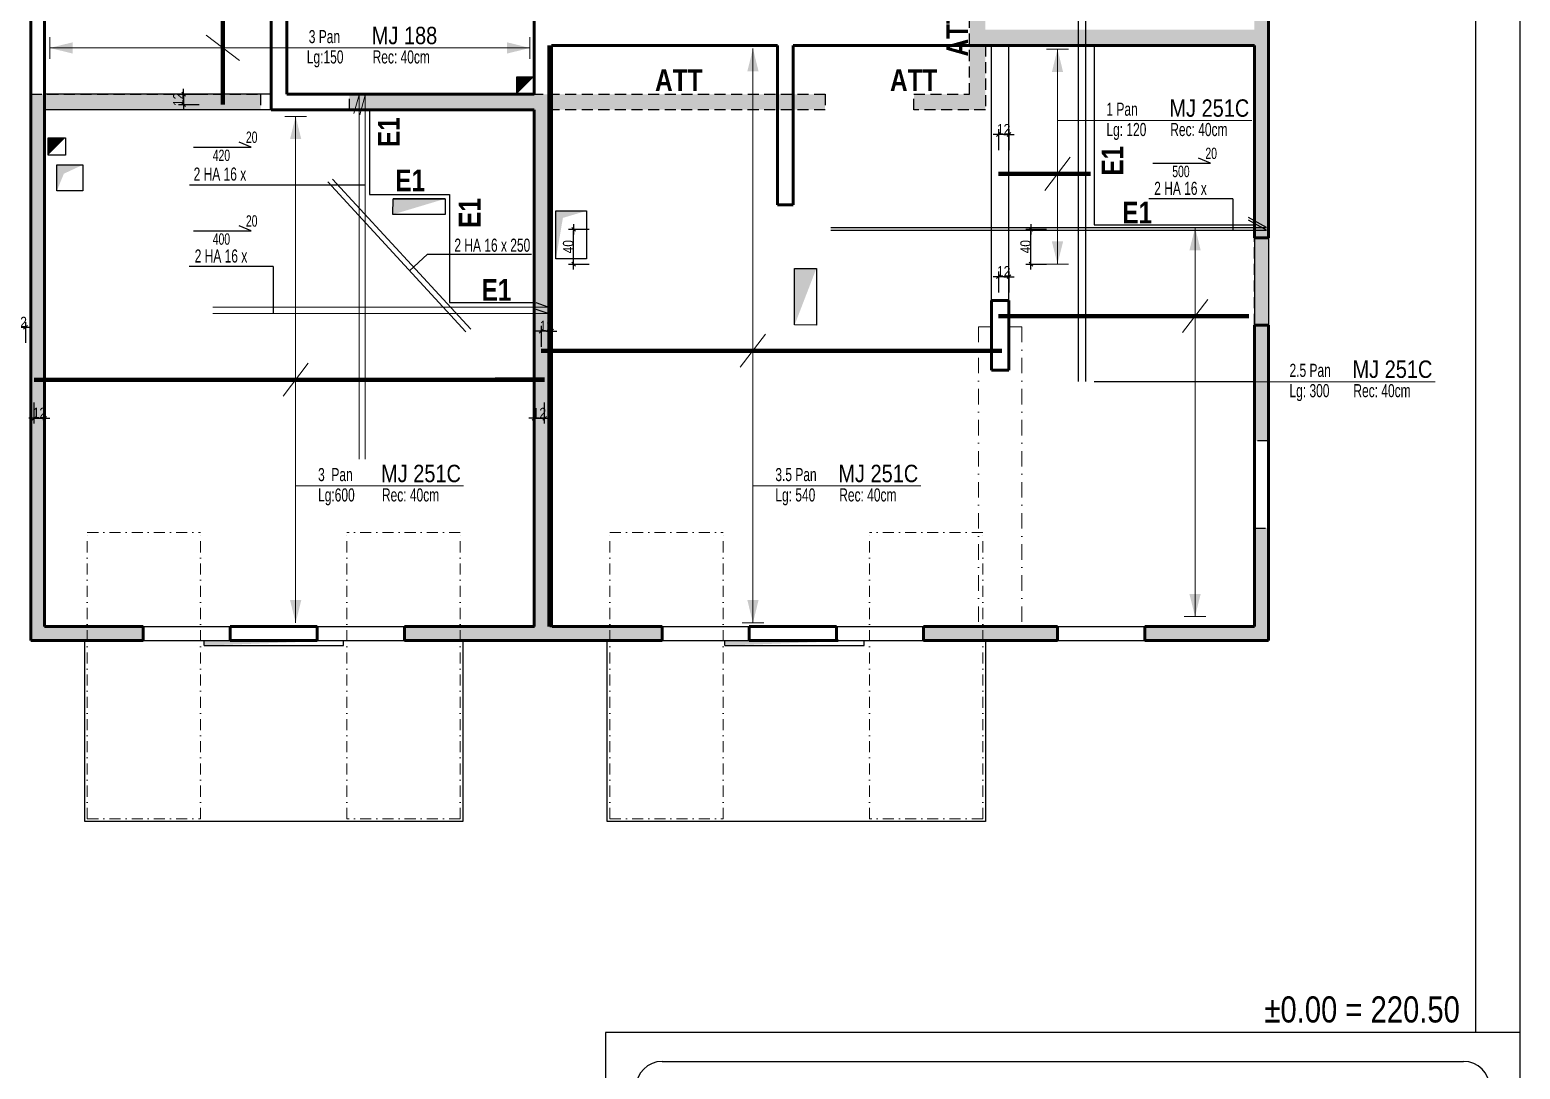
# Model space of a CAD drawing. Header units: millimetres. Extents: x 2049 to 26244, y -43633 to -34245.
# Drawn here: x 24533 to 26244, y -42190 to -40997 of the extents above; entities that cross this region are included whole.
import ezdxf
from ezdxf.enums import TextEntityAlignment as Align

# ---------------------------------------------------------------- set-up
doc = ezdxf.new("R2010")
doc.units = ezdxf.units.MM
doc.linetypes.add('CACHEX2', pattern=[19.05, 12.7, -6.35])
doc.linetypes.add('TIRETPTX2', pattern=[50.8, 25.4, -12.7, 0, -12.7])
for name, color, linetype in [('01-Cad  2', 1, 'Continuous'), ('01-cartouche', 7, 'Continuous'), ('01-cartouche-cage A', 7, 'Continuous'), ('01_ARMA_INF', 50, 'Continuous'), ('01_linteaux', 2, 'Continuous'), ('01_murs_sup', 2, 'CACHEX2'), ('01_resv', 32, 'Continuous'), ('01_texte', 230, 'Continuous'), ('AA_COTES', 2, 'Continuous')]:
    doc.layers.add(name, color=color, linetype=linetype)
doc.layers.add('01_murs_coup', color=5, linetype='Continuous', lineweight=60)
doc.layers.add('01_tram_axes', color=2, linetype='TIRETPTX2', lineweight=9)
doc.styles.add('MATTE_TXT', font='arial.ttf')
doc.styles.add('PATIO', font='ARIALN.TTF')
doc.styles.add('STYLE2', font='ARIALN.TTF')
doc.styles.add('stylemattecart', font='ARIALN.TTF')
doc.styles.add('Titre', font='ariblk.ttf')
doc.dimstyles.new('JB50res', dxfattribs={"dimscale": 0.1, "dimtxt": 120, "dimasz": 12, "dimexe": 0.1, "dimexo": 0.1, "dimgap": 0.09, "dimtad": 1, "dimdec": 1, "dimdsep": 46, "dimtxsty": 'STYLE2', "dimblk1": 'BOND_G', "dimblk2": 'BOND_D', "dimsah": 1, "dimcen": 1.5, "dimdle": 0.01, "dimse1": 1, "dimse2": 1, "dimclrd": 4, "dimclre": 2, "dimclrt": 6, "dimazin": 2, "dimtfac": 2.333333, "dimtdec": 1, "dimtix": 1, "dimtmove": 2, "dimatfit": 3, "dimldrblk": 'BOND_G', "dimfxl": 1, "dimtolj": 1, "dimtzin": 0, "dimarcsym": 0})

# ---------------------------------------------------------------- blocks, each defined once
blk = doc.blocks.new('cartstruc')
at = {"layer": '01-cartouche-cage A', "linetype": 'Continuous'}
for p, q in [((0, 1485), (-1050, 1485)), ((-1050, 1485), (-1050, 0)), ((0, 0), (0, 1485))]:
    blk.add_line(p, q, dxfattribs=at)
at = {"layer": '01-cartouche-cage A', "color": 7, "linetype": 'Continuous'}
blk.add_line((-985, 1452), (-65, 1452), dxfattribs=at)
for centre, start, end in [((-985, 1422), 90, 180), ((-65, 1422), 0, 90)]:
    blk.add_arc(centre, 30, start, end, dxfattribs=at)
at = {"layer": '01-cartouche-cage A', "color": 7, "style": 'stylemattecart'}
for tag, height, p in [('NOMCLIENT', 30, (-525, 1399.6)), ('ADRESSE1CLIENT', 25, (-525, 1326.7)), ('ADRESSE2CLIENT', 25, (-525, 1283.9)), ('NOMAFFAIRE1', 45, (-525.1, 1189.8)), ('NOMAFFAIRE2', 45, (-525.1, 1110.4)), ('NOMAFFAIRE3', 45, (-525.1, 1031.7)), ('ADRESSE1AFFAIRE', 20, (-525.1, 943.3)), ('ADRESSE2AFFAIRE', 20, (-525.1, 909.2)), ('INDICE-A', 15, (-959.1, 428.4)), ('DATE-A', 15, (-861.9, 428.4)), ('INDICE-B', 15, (-959.1, 400.5)), ('DATE-B', 15, (-861.9, 400.5)), ('INDICE-C', 15, (-959.1, 369.4)), ('DATE-C', 15, (-861.9, 369.4)), ('INDICE-D', 15, (-959.1, 338.3)), ('DATE-D', 15, (-861.9, 338.3)), ('INDICE-E', 15, (-959.1, 307.2)), ('DATE-E', 15, (-861.9, 307.2)), ('INDICE-F', 15, (-959.1, 276.1)), ('DATE-F', 15, (-861.9, 276.1))]:
    blk.add_attdef(tag, text='', height=height, dxfattribs=at).set_placement(p, align=Align.MIDDLE_CENTER)
for tag, height, p in [('NOMARCHI', 15, (-831.1, 803.3)), ('MODEL', 15, (-408.9, 803.3)), ('BETSTRUCTURE', 15, (-831.1, 776.5)), ('MOE', 15, (-408.9, 776.5)), ('BETFLUIDES', 15, (-831.1, 749.5)), ('CSPS', 15, (-408.9, 749.5)), ('ECONOMISTE', 15, (-831.1, 722.7)), ('OPC', 15, (-408.9, 722.7)), ('BDC', 15, (-831.1, 695.9)), ('NOMENTREPRISE', 15, (-408.9, 695.9)), ('NUMBAT', 27, (-249.5, 614.7)), ('PHASE', 35, (-249.5, 537.9)), ('CONT-SOL', 12, (-138.6, 490.2)), ('NOMDESS', 15, (-451.8, 132.3)), ('NOMING', 15, (-451.8, 104.3)), ('ECH', 15, (-451.8, 76.3)), ('NUMAFF', 25, (-196.3, 48.9))]:
    blk.add_attdef(tag, text='', height=height, dxfattribs=at).set_placement(p, align=Align.BOTTOM_LEFT)
at = {"layer": '01-cartouche-cage A', "color": 7, "style": 'stylemattecart', "width": 0.8}
for tag, p in [('TITRTEPLAN1', (-677.3, 664.6)), ('TITRTEPLAN2', (-677.3, 610.2)), ('TITRTEPLAN3', (-677.3, 556)), ('TITRTEPLAN4', (-677.3, 501.4))]:
    blk.add_attdef(tag, text='', height=33, dxfattribs=at).set_placement(p, align=Align.MIDDLE_CENTER)
at = {"layer": '01-cartouche-cage A', "color": 7, "style": 'stylemattecart'}
for tag, p in [('MODIF-A', (-802.6, 428.4)), ('MODIF-B', (-802.6, 400.5)), ('MODIF-C', (-802.6, 369.4)), ('MODIF-D', (-802.6, 338.3)), ('MODIF-E', (-802.6, 307.2)), ('MODIF-F', (-802.6, 276.1))]:
    blk.add_attdef(tag, text='', height=15, dxfattribs=at).set_placement(p, align=Align.MIDDLE_LEFT)
at = {"layer": '01-cartouche-cage A', "color": 255, "style": 'stylemattecart'}
for tag, height, p in [('N°P', 35, (-321, 256)), ('IP', 35, (-210.3, 256)), ('DATEPLAN', 15, (-257.7, 226.8))]:
    blk.add_attdef(tag, text='', height=height, dxfattribs=at).set_placement(p, align=Align.BOTTOM_LEFT)
blk = doc.blocks.new('BOND_G')
at = {"layer": 'AA_COTES', "color": 0}
for p, q in [((0, -5), (0, 15)), ((5, 0), (-5, 0)), ((1.8, 1.8), (-1.8, -1.8))]:
    blk.add_line(p, q, dxfattribs=at)
blk = doc.blocks.new('BOND_D')
at = {"layer": 'AA_COTES', "color": 0}
for p, q in [((5, 0), (-5, 0)), ((-1.8, -1.8), (1.8, 1.8)), ((0, 5), (0, -15))]:
    blk.add_line(p, q, dxfattribs=at)
blk = doc.blocks.new('*D9458')
at = {"layer": '01_resv', "color": 4, "lineweight": -2, "ltscale": 200, "transparency": 16777216}
for p, q in [((25643.9, -41280.5), (25642.7, -41280.5)), ((25657.1, -41280.5), (25645.1, -41280.5)), ((25658.3, -41280.5), (25659.5, -41280.5))]:
    blk.add_line(p, q, dxfattribs=at)
at = {"layer": 'Defpoints', "color": 0, "ltscale": 200, "transparency": 16777216}
for p in [(25645.1, -41280.5), (25645.1, -41325.8), (25657.1, -41339.2)]:
    blk.add_point(p, dxfattribs=at)
at = {"layer": '01_resv', "color": 4, "lineweight": -2, "ltscale": 200, "transparency": 16777216, "xscale": 1.2, "yscale": 1.2, "zscale": 1.2}
blk.add_blockref('BOND_D', (25645.1, -41280.5), dxfattribs=at)
at = {"layer": '01_resv', "color": 4, "lineweight": -2, "ltscale": 200, "transparency": 16777216, "xscale": 1.2, "yscale": 1.2, "zscale": 1.2, "rotation": 180}
blk.add_blockref('BOND_G', (25657.1, -41280.5), dxfattribs=at)
at = {"layer": '01_resv', "color": 6, "ltscale": 200, "transparency": 16777216, "insert": (25651.1, -41274.4), "char_height": 12, "attachment_point": 5, "style": 'STYLE2'}
blk.add_mtext('\\A1;12', dxfattribs=at)
blk = doc.blocks.new('*D9461')
at = {"layer": '01_resv', "color": 4, "lineweight": -2, "ltscale": 200, "transparency": 16777216}
for p, q in [((25643.9, -41117.3), (25642.7, -41117.3)), ((25657.1, -41117.3), (25645.1, -41117.3)), ((25658.3, -41117.3), (25659.5, -41117.3))]:
    blk.add_line(p, q, dxfattribs=at)
at = {"layer": 'Defpoints', "color": 0, "ltscale": 200, "transparency": 16777216}
for p in [(25645.1, -41117.3), (25645.1, -41162.5), (25657.1, -41175.9)]:
    blk.add_point(p, dxfattribs=at)
at = {"layer": '01_resv', "color": 4, "lineweight": -2, "ltscale": 200, "transparency": 16777216, "xscale": 1.2, "yscale": 1.2, "zscale": 1.2}
blk.add_blockref('BOND_D', (25645.1, -41117.3), dxfattribs=at)
at = {"layer": '01_resv', "color": 4, "lineweight": -2, "ltscale": 200, "transparency": 16777216, "xscale": 1.2, "yscale": 1.2, "zscale": 1.2, "rotation": 180}
blk.add_blockref('BOND_G', (25657.1, -41117.3), dxfattribs=at)
at = {"layer": '01_resv', "color": 6, "ltscale": 200, "transparency": 16777216, "insert": (25651.1, -41111.2), "char_height": 12, "attachment_point": 5, "style": 'STYLE2'}
blk.add_mtext('\\A1;12', dxfattribs=at)
blk = doc.blocks.new('*D9462')
at = {"layer": '01_resv', "color": 4, "lineweight": -2, "ltscale": 200, "transparency": 16777216}
blk.add_line((25682.4, -41264.9), (25682.4, -41227.3), dxfattribs=at)
at = {"layer": 'Defpoints', "color": 0, "ltscale": 200, "transparency": 16777216}
for p in [(25682.4, -41226.1), (25761.7, -41226.1), (25850.7, -41266.1)]:
    blk.add_point(p, dxfattribs=at)
at = {"layer": '01_resv', "color": 4, "lineweight": -2, "ltscale": 200, "transparency": 16777216, "xscale": 1.2, "yscale": 1.2, "zscale": 1.2}
for name, p, rotation in [('BOND_D', (25682.4, -41226.1), 90), ('BOND_G', (25682.4, -41266.1), 270)]:
    blk.add_blockref(name, p, dxfattribs=dict(at, rotation=rotation))
at = {"layer": '01_resv', "color": 6, "ltscale": 200, "transparency": 16777216, "insert": (25676.3, -41246.1), "char_height": 12, "attachment_point": 5, "rotation": 90, "style": 'STYLE2'}
blk.add_mtext('\\A1;40', dxfattribs=at)
blk = doc.blocks.new('*D9463')
at = {"layer": '01_resv', "color": 4, "lineweight": -2, "ltscale": 200, "transparency": 16777216}
blk.add_line((25157.4, -41264.9), (25157.4, -41227.3), dxfattribs=at)
at = {"layer": 'Defpoints', "color": 0, "ltscale": 200, "transparency": 16777216}
for p in [(25157.4, -41226.1), (25236.7, -41226.1), (25325.6, -41266.1)]:
    blk.add_point(p, dxfattribs=at)
at = {"layer": '01_resv', "color": 4, "lineweight": -2, "ltscale": 200, "transparency": 16777216, "xscale": 1.2, "yscale": 1.2, "zscale": 1.2}
for name, p, rotation in [('BOND_D', (25157.4, -41226.1), 90), ('BOND_G', (25157.4, -41266.1), 270)]:
    blk.add_blockref(name, p, dxfattribs=dict(at, rotation=rotation))
at = {"layer": '01_resv', "color": 6, "ltscale": 200, "transparency": 16777216, "insert": (25151.2, -41246.1), "char_height": 12, "attachment_point": 5, "rotation": 90, "style": 'STYLE2'}
blk.add_mtext('\\A1;40', dxfattribs=at)
blk = doc.blocks.new('*D9464')
at = {"layer": '01_resv', "color": 4, "lineweight": -2, "ltscale": 200, "transparency": 16777216}
for p, q in [((25118.9, -41343.1), (25117.7, -41343.1)), ((25132.1, -41343.1), (25120.1, -41343.1)), ((25133.3, -41343.1), (25134.5, -41343.1))]:
    blk.add_line(p, q, dxfattribs=at)
at = {"layer": 'Defpoints', "color": 0, "ltscale": 200, "transparency": 16777216}
for p in [(25120.1, -41343.1), (25120.1, -41361.9), (25132.1, -41359.9)]:
    blk.add_point(p, dxfattribs=at)
at = {"layer": '01_resv', "color": 4, "lineweight": -2, "ltscale": 200, "transparency": 16777216, "xscale": 1.2, "yscale": 1.2, "zscale": 1.2}
blk.add_blockref('BOND_D', (25120.1, -41343.1), dxfattribs=at)
at = {"layer": '01_resv', "color": 4, "lineweight": -2, "ltscale": 200, "transparency": 16777216, "xscale": 1.2, "yscale": 1.2, "zscale": 1.2, "rotation": 180}
blk.add_blockref('BOND_G', (25132.1, -41343.1), dxfattribs=at)
at = {"layer": '01_resv', "color": 6, "ltscale": 200, "transparency": 16777216, "insert": (25126.1, -41337.1), "char_height": 12, "attachment_point": 5, "style": 'STYLE2'}
blk.add_mtext('\\A1;12', dxfattribs=at)
blk = doc.blocks.new('*D9466')
at = {"layer": '01_resv', "color": 4, "lineweight": -2, "ltscale": 200, "transparency": 16777216}
for p, q in [((25110.9, -41443.1), (25109.7, -41443.1)), ((25112.1, -41443.1), (25124.1, -41443.1)), ((25125.3, -41443.1), (25126.5, -41443.1))]:
    blk.add_line(p, q, dxfattribs=at)
at = {"layer": 'Defpoints', "color": 0, "ltscale": 200, "transparency": 16777216}
for p in [(25124.1, -41398.7), (25112.1, -41409.6), (25124.1, -41443.1)]:
    blk.add_point(p, dxfattribs=at)
at = {"layer": '01_resv', "color": 4, "lineweight": -2, "ltscale": 200, "transparency": 16777216, "xscale": 1.2, "yscale": 1.2, "zscale": 1.2}
blk.add_blockref('BOND_G', (25112.1, -41443.1), dxfattribs=at)
at = {"layer": '01_resv', "color": 4, "lineweight": -2, "ltscale": 200, "transparency": 16777216, "xscale": 1.2, "yscale": 1.2, "zscale": 1.2, "rotation": 180}
blk.add_blockref('BOND_D', (25124.1, -41443.1), dxfattribs=at)
at = {"layer": '01_resv', "color": 6, "ltscale": 200, "transparency": 16777216, "insert": (25118.1, -41437.1), "char_height": 12, "attachment_point": 5, "style": 'STYLE2'}
blk.add_mtext('\\A1;12', dxfattribs=at)
blk = doc.blocks.new('*D9467')
at = {"layer": '01_resv', "color": 4, "lineweight": -2, "ltscale": 200, "transparency": 16777216}
for p, q in [((24536.9, -41443), (24535.7, -41443)), ((24538.1, -41443), (24550.1, -41443)), ((24551.3, -41443), (24552.5, -41443))]:
    blk.add_line(p, q, dxfattribs=at)
at = {"layer": 'Defpoints', "color": 0, "ltscale": 200, "transparency": 16777216}
for p in [(24538.1, -41398.8), (24550.1, -41421), (24550.1, -41443)]:
    blk.add_point(p, dxfattribs=at)
at = {"layer": '01_resv', "color": 4, "lineweight": -2, "ltscale": 200, "transparency": 16777216, "xscale": 1.2, "yscale": 1.2, "zscale": 1.2}
blk.add_blockref('BOND_G', (24538.1, -41443), dxfattribs=at)
at = {"layer": '01_resv', "color": 4, "lineweight": -2, "ltscale": 200, "transparency": 16777216, "xscale": 1.2, "yscale": 1.2, "zscale": 1.2, "rotation": 180}
blk.add_blockref('BOND_D', (24550.1, -41443), dxfattribs=at)
at = {"layer": '01_resv', "color": 6, "ltscale": 200, "transparency": 16777216, "insert": (24544.1, -41437), "char_height": 12, "attachment_point": 5, "style": 'STYLE2'}
blk.add_mtext('\\A1;12', dxfattribs=at)
blk = doc.blocks.new('*D9468')
at = {"layer": '01_resv', "color": 4, "lineweight": -2, "ltscale": 200, "transparency": 16777216}
for p, q in [((24514.9, -41338.6), (24513.7, -41338.6)), ((24528.1, -41338.6), (24516.1, -41338.6)), ((24529.3, -41338.6), (24530.5, -41338.6))]:
    blk.add_line(p, q, dxfattribs=at)
at = {"layer": 'Defpoints', "color": 0, "ltscale": 200, "transparency": 16777216}
for p in [(24516.1, -41338.6), (24516.1, -41350.6), (24528.1, -41365.5)]:
    blk.add_point(p, dxfattribs=at)
at = {"layer": '01_resv', "color": 4, "lineweight": -2, "ltscale": 200, "transparency": 16777216, "xscale": 1.2, "yscale": 1.2, "zscale": 1.2}
blk.add_blockref('BOND_D', (24516.1, -41338.6), dxfattribs=at)
at = {"layer": '01_resv', "color": 4, "lineweight": -2, "ltscale": 200, "transparency": 16777216, "xscale": 1.2, "yscale": 1.2, "zscale": 1.2, "rotation": 180}
blk.add_blockref('BOND_G', (24528.1, -41338.6), dxfattribs=at)
at = {"layer": '01_resv', "color": 6, "ltscale": 200, "transparency": 16777216, "insert": (24522.1, -41332.6), "char_height": 12, "attachment_point": 5, "style": 'STYLE2'}
blk.add_mtext('\\A1;12', dxfattribs=at)
blk = doc.blocks.new('*D9485')
at = {"layer": '01_resv', "color": 4, "lineweight": -2, "ltscale": 200, "transparency": 16777216}
for p, q in [((24709.6, -41069.8), (24709.6, -41068.6)), ((24709.6, -41071), (24709.6, -41083)), ((24709.6, -41084.2), (24709.6, -41085.4))]:
    blk.add_line(p, q, dxfattribs=at)
at = {"layer": 'Defpoints', "color": 0, "ltscale": 200, "transparency": 16777216}
for p in [(24718.3, -41071), (24709.6, -41083), (24748, -41083)]:
    blk.add_point(p, dxfattribs=at)
at = {"layer": '01_resv', "color": 4, "lineweight": -2, "ltscale": 200, "transparency": 16777216, "xscale": 1.2, "yscale": 1.2, "zscale": 1.2}
for name, p, rotation in [('BOND_G', (24709.6, -41071), 270), ('BOND_D', (24709.6, -41083), 90)]:
    blk.add_blockref(name, p, dxfattribs=dict(at, rotation=rotation))
at = {"layer": '01_resv', "color": 6, "ltscale": 200, "transparency": 16777216, "insert": (24703.6, -41077), "char_height": 12, "attachment_point": 5, "rotation": 90, "style": 'STYLE2'}
blk.add_mtext('\\A1;12', dxfattribs=at)

msp = doc.modelspace()

# ---------------------------------------------------------------- hatches: boundary and pattern name
at = {"layer": '01_murs_sup', "ltscale": 200}
h = msp.add_hatch(dxfattribs=at)
h.set_pattern_fill('DASH', color=256, scale=2.5, angle=135)
h.set_pattern_definition([(135, (9875.571, 7111.822), (-11.2253202, 9e-16), [7.9375, -7.9375])])
h.paths.add_polyline_path([(24798.1, -40923.02), (24550.06, -40923.02), (24550.06, -40330.02), (24666.06, -40330.02), (24666.06, -40314.02), (24534.06, -40314.02), (24534.06, -40941.02), (24798.1, -40940.97)])
h.paths.add_polyline_path([(25955.06, -40543.02), (25939.06, -40543.02), (25939.06, -40997.02), (25630.06, -40997.02), (25630.06, -40923.02), (25548.06, -40923.02), (25548.06, -40940.97), (25612.06, -40941.02), (25612.06, -41071.02), (25548.06, -41071.02), (25548.06, -41088.97), (25630.06, -41089.02), (25630.06, -41015.02), (25939.06, -41015.02), (25939.06, -41469.03), (25955.06, -41469.03)])
h.paths.add_polyline_path([(25446.06, -41071.02), (24900.06, -41071.07), (24900.06, -41088.97), (25112.06, -41089.02), (25112.06, -41682.02), (24963.06, -41682.02), (24963.06, -41698.02), (25259.06, -41698.02), (25259.06, -41682.02), (25130.06, -41682.02), (25130.06, -41088.89), (25446.06, -41088.89)])
h.paths.add_polyline_path([(24798.06, -41071.02), (24534.06, -41071.02), (24534.06, -41698.02), (24663.06, -41698.02), (24663.06, -41682.02), (24550.06, -41682.02), (24550.06, -41089.02), (24798.06, -41089.02)])
h.paths.add_polyline_path([(25713.06, -41682.02), (25559.06, -41682.02), (25559.06, -41698.02), (25713.06, -41698.02)])
h.paths.add_polyline_path([(25955.06, -41569.03), (25939.06, -41569.03), (25939.06, -41682.02), (25813.06, -41682.02), (25813.06, -41698.02), (25955.06, -41698.02)])
h.paths.add_polyline_path([(25955.06, -40314.02), (25786.06, -40314.02), (25786.06, -40330.02), (25939.06, -40330.02), (25939.06, -40443.02), (25955.06, -40443.02)])
h.paths.add_polyline_path([(25486.06, -40314.02), (25326.06, -40314.02), (25326.06, -40330.02), (25486.06, -40330.02)])

# ---------------------------------------------------------------- linework, layer by layer
at = {"layer": '01-Cad  2'}
for p, q in [((26244.09, -42148.32), (26244.09, -39433.32)), ((26193.09, -42148.32), (26193.09, -39483.32))]:
    msp.add_line(p, q, dxfattribs=at)
at = {"layer": '01_ARMA_INF', "linetype": 'Continuous', "lineweight": 0, "const_width": 5, "flags": 128}
for points in [[(24754.63, -41083.02), (24754.53, -40929.02)], [(25750.83, -41162.45), (25645.06, -41162.54)], [(25932.72, -41325.67), (25645.06, -41325.75)], [(25649.06, -41365.53), (25120.06, -41365.61)], [(25124.06, -41398.74), (24538.06, -41398.82)]]:
    msp.add_lwpolyline(points, dxfattribs=at)
at = {"layer": '01_linteaux', "ltscale": 0.1}
for p, q in [((25637.06, -41308.02), (25637.06, -41015.02)), ((25657.06, -41308.02), (25657.06, -41015.02)), ((25755.06, -41015.02), (25755.06, -41221.02)), ((24810.06, -41071.02), (24550.06, -41071.02)), ((24810.06, -41089.02), (24550.06, -41089.02)), ((24923.06, -41089.05), (24923.06, -41186.05)), ((24923.06, -41186.05), (25015.06, -41186.05)), ((25015.06, -41186.05), (25015.06, -41310.05)), ((25755.06, -41221.02), (25939.06, -41221.02)), ((25939.06, -41236.02), (25939.06, -41336.02)), ((25955.06, -41236.02), (25955.06, -41336.02)), ((25015.06, -41310.05), (25112.1, -41310.05)), ((25755.06, -41401.02), (25939.06, -41401.02)), ((24663.06, -41682.02), (24763.06, -41682.02)), ((24863.06, -41682.02), (24963.06, -41682.02)), ((25259.06, -41682.02), (25359.06, -41682.02)), ((25459.06, -41682.02), (25559.06, -41682.02)), ((25713.06, -41682.02), (25813.06, -41682.02)), ((24596.06, -41906.02), (24596.06, -41698.02)), ((24663.06, -41698.02), (24763.06, -41698.02)), ((24733.06, -41704.02), (24733.06, -41698.02)), ((24733.06, -41704.02), (24893.06, -41704.02)), ((24863.06, -41698.02), (24963.06, -41698.02)), ((24893.06, -41704.02), (24893.06, -41698.02)), ((25030.06, -41698.02), (25030.06, -41906.02)), ((25196.06, -41906.02), (25196.06, -41698.02)), ((25259.06, -41698.02), (25359.06, -41698.02)), ((25331.06, -41704.02), (25331.06, -41698.02)), ((25331.06, -41704.02), (25491.06, -41704.02)), ((25460.59, -41698.02), (25360.59, -41698.02)), ((25459.06, -41698.02), (25559.06, -41698.02)), ((25491.06, -41704.02), (25491.06, -41698.02)), ((25630.06, -41698.02), (25630.06, -41906.02)), ((25713.06, -41698.02), (25813.06, -41698.02)), ((25030.06, -41906.02), (24596.06, -41906.02)), ((25630.06, -41906.02), (25196.06, -41906.02))]:
    msp.add_line(p, q, dxfattribs=at)
for points in [[(24733.06, -41704.02), (24733.06, -41698.02), (24893.06, -41698.02)], [(25331.06, -41704.02), (25331.06, -41698.02), (25491.06, -41698.02)]]:
    msp.add_solid(points, dxfattribs=at)
at = {"layer": '01_murs_coup', "ltscale": 0.1}
for p, q in [((24534.06, -40314.02), (24534.06, -41698.02)), ((25112.06, -41071.02), (25112.06, -40330.02)), ((25955.06, -41236.02), (25955.06, -40776.02)), ((24828.06, -40923.02), (24828.06, -41071.02)), ((24550.06, -40941.02), (24550.06, -41682.02)), ((24810.06, -40941.02), (24810.06, -41089.02)), ((25129.06, -41682.02), (25129.06, -41015.02)), ((25132.06, -41015.02), (25391.58, -41015.02)), ((25132.06, -41682.02), (25132.06, -41015.02)), ((25391.58, -41198.02), (25391.58, -41015.02)), ((25409.58, -41015.02), (25939.06, -41015.02)), ((25409.58, -41198.02), (25409.58, -41015.02)), ((25939.06, -41236.02), (25939.06, -41015.02)), ((24828.06, -41071.02), (25112.06, -41071.02)), ((24810.06, -41089.02), (25112.06, -41089.02)), ((25112.06, -41682.02), (25112.06, -41089.02)), ((25409.58, -41198.02), (25391.58, -41198.02)), ((25955.06, -41236.02), (25939.06, -41236.02)), ((25637.06, -41308.02), (25637.06, -41388.02)), ((25637.06, -41308.02), (25657.06, -41308.02)), ((25657.06, -41308.02), (25657.06, -41388.02)), ((25939.06, -41682.02), (25939.06, -41336.02)), ((25939.06, -41336.02), (25955.06, -41336.02)), ((25955.06, -41698.02), (25955.06, -41336.02)), ((25637.06, -41388.02), (25657.06, -41388.02)), ((24550.06, -41682.02), (24663.06, -41682.02)), ((24663.06, -41682.02), (24663.06, -41698.02)), ((24763.06, -41682.02), (24863.06, -41682.02)), ((24763.06, -41682.02), (24763.06, -41698.02)), ((24863.06, -41682.02), (24863.06, -41698.02)), ((24963.06, -41682.02), (25112.58, -41682.02)), ((24963.06, -41682.02), (24963.06, -41698.02)), ((25132.58, -41682.02), (25259.06, -41682.02)), ((25259.06, -41682.02), (25259.06, -41698.02)), ((25359.06, -41682.02), (25459.06, -41682.02)), ((25359.06, -41682.02), (25359.06, -41698.02)), ((25459.06, -41682.02), (25459.06, -41698.02)), ((25559.06, -41682.02), (25713.06, -41682.02)), ((25559.06, -41682.02), (25559.06, -41698.02)), ((25713.06, -41682.02), (25713.06, -41698.02)), ((25813.06, -41682.02), (25939.06, -41682.02)), ((25813.06, -41682.02), (25813.06, -41698.02)), ((24534.06, -41698.02), (24663.06, -41698.02)), ((24763.06, -41698.02), (24863.06, -41698.02)), ((24963.06, -41698.02), (25259.06, -41698.02)), ((25359.06, -41698.02), (25459.06, -41698.02)), ((25361.06, -41698.02), (25461.06, -41698.02)), ((25559.06, -41698.02), (25713.06, -41698.02)), ((25813.06, -41698.02), (25955.06, -41698.02))]:
    msp.add_line(p, q, dxfattribs=at)
at = {"layer": '01_murs_sup'}
for p, q in [((25955.06, -40543.02), (25955.06, -41469.03)), ((25612.06, -41071.02), (25612.06, -40941.02)), ((25939.06, -41015.02), (25630.06, -41015.02)), ((25630.06, -41015.02), (25630.06, -41089.02)), ((25939.06, -41469.03), (25939.06, -41015.02)), ((24534.06, -41071.02), (24798.06, -41071.02)), ((24534.06, -41698.02), (24534.06, -41071.02)), ((24798.06, -41071.02), (24798.06, -41089.02)), ((24900.06, -41071.07), (25446.06, -41071.02)), ((24900.06, -41088.97), (24900.06, -41071.02)), ((25446.06, -41071.02), (25446.06, -41088.89)), ((25548.06, -41088.97), (25548.06, -41071.02)), ((25548.06, -41071.02), (25612.06, -41071.02)), ((24798.06, -41089.02), (24550.06, -41089.02)), ((24550.06, -41089.02), (24550.06, -41682.02)), ((25112.06, -41089.02), (24900.06, -41088.97)), ((25112.06, -41682.02), (25112.06, -41089.02)), ((25446.06, -41088.89), (25130.06, -41088.89)), ((25130.06, -41088.89), (25130.06, -41682.02)), ((25630.06, -41089.02), (25548.06, -41088.97)), ((25955.06, -41469.03), (25939.06, -41469.03)), ((25939.06, -41569.03), (25955.06, -41569.03)), ((25939.06, -41682.02), (25939.06, -41569.03)), ((25955.06, -41569.03), (25955.06, -41698.02)), ((24550.06, -41682.02), (24663.06, -41682.02)), ((24663.06, -41682.02), (24663.06, -41698.02)), ((24963.06, -41698.02), (24963.06, -41682.02)), ((24963.06, -41682.02), (25112.06, -41682.02)), ((25130.06, -41682.02), (25259.06, -41682.02)), ((25259.06, -41682.02), (25259.06, -41698.02)), ((25559.06, -41682.02), (25713.06, -41682.02)), ((25559.06, -41698.02), (25559.06, -41682.02)), ((25713.06, -41682.02), (25713.06, -41698.02)), ((25813.06, -41698.02), (25813.06, -41682.02)), ((25813.06, -41682.02), (25939.06, -41682.02)), ((24663.06, -41698.02), (24534.06, -41698.02)), ((25259.06, -41698.02), (24963.06, -41698.02)), ((25713.06, -41698.02), (25559.06, -41698.02)), ((25955.06, -41698.02), (25813.06, -41698.02))]:
    msp.add_line(p, q, dxfattribs=at)
at = {"layer": '01_resv', "ltscale": 200}
for p, q in [((25092.02, -41050.99), (25112.12, -41050.99)), ((25092.02, -41070.99), (25092.02, -41050.99)), ((25112.12, -41050.99), (25112.12, -41070.99)), ((25112.12, -41070.99), (25092.02, -41070.99)), ((24554.07, -41141.02), (24554.07, -41121.02)), ((24554.07, -41121.02), (24574.07, -41121.02)), ((24574.07, -41121.02), (24574.07, -41141.02)), ((24574.07, -41141.02), (24554.07, -41141.02)), ((24564.05, -41182.06), (24564.05, -41152.06)), ((24564.05, -41152.06), (24594.05, -41152.06)), ((24594.05, -41152.06), (24594.05, -41182.06)), ((24594.05, -41182.06), (24564.05, -41182.06)), ((24949.96, -41209.05), (24950.06, -41191.05)), ((24950.06, -41191.05), (25010.06, -41191.05)), ((25010.06, -41191.05), (24950.06, -41191.05)), ((25010.06, -41191.05), (25010.06, -41209.05)), ((25010.06, -41209.05), (24949.96, -41209.05)), ((25137.05, -41205.01), (25172.05, -41205.01)), ((25137.05, -41260.01), (25137.05, -41205.01)), ((25172.05, -41205.01), (25172.05, -41260.01)), ((25172.05, -41260.01), (25137.05, -41260.01)), ((25411.08, -41335.92), (25410.89, -41270.97)), ((25411.08, -41270.97), (25436.1, -41270.99)), ((25436.1, -41270.99), (25436.1, -41336)), ((25436.1, -41336), (25411.08, -41335.92))]:
    msp.add_line(p, q, dxfattribs=at)
for points in [[(25092.02, -41070.99), (25092.02, -41050.99), (25112.12, -41050.99)], [(24554.07, -41141.02), (24554.07, -41121.02), (24574.07, -41121.02)], [(24564.05, -41182.06), (24564.05, -41152.06), (24572.18, -41162.28)], [(24564.05, -41152.06), (24594.05, -41152.06), (24572.18, -41162.28)], [(24950.06, -41209.05), (24950.06, -41191.05), (25010.06, -41191.05)], [(25137.05, -41260.01), (25137.05, -41205.01), (25145.08, -41213.01)], [(25137.05, -41205.01), (25172.05, -41205.01), (25145.08, -41213.01)], [(25411.08, -41335.92), (25411.08, -41270.97), (25436.1, -41271.05)]]:
    msp.add_solid(points, dxfattribs=at)
at = {"layer": '01_texte', "ltscale": 200}
for p, q in [((25736.54, -40611.02), (25736.54, -41401.02)), ((25744.96, -40611.02), (25744.96, -41401.02)), ((24875.06, -41171.75), (25033.53, -41343.92)), ((24880.75, -41168.51), (25039.22, -41340.68)), ((25914.02, -41191.32), (25914.02, -41227.17)), ((25952.81, -41223.9), (25932.06, -41212.54)), ((25952.81, -41227.17), (25932.06, -41215.81)), ((25452.81, -41223.9), (25952.81, -41223.9)), ((25452.81, -41227.17), (25952.81, -41227.17)), ((24812.46, -41268.96), (24812.46, -41322.74)), ((24989.8, -41254.8), (24969.06, -41273.89)), ((25128.07, -41315.37), (25114.5, -41310.68)), ((25128.07, -41322.74), (25114.5, -41318.05))]:
    msp.add_line(p, q, dxfattribs=at)
at = {"layer": '01_texte', "linetype": 'Continuous', "lineweight": 0}
for p, q in [((24556.09, -41005.44), (24556.09, -41030.4)), ((24735.57, -41003.42), (24773.64, -41032.43)), ((25107.11, -41005.44), (25107.11, -41030.4)), ((24556.09, -41017.92), (25107.11, -41017.92)), ((25363.27, -41677.88), (25363.27, -41018.66)), ((25700.42, -41019.5), (25725.38, -41019.5)), ((25712.9, -41266.11), (25712.9, -41019.5)), ((24911.19, -41071.87), (24905.07, -41093.3)), ((24911.2, -41490.02), (24911.19, -41071.87)), ((24918.15, -41072.22), (24912.04, -41094.81)), ((24918.17, -41490.02), (24918.15, -41072.22)), ((24825.79, -41096.5), (24850.75, -41096.5)), ((24838.27, -41677.88), (24838.27, -41096.5)), ((25712.9, -41101.26), (25936.08, -41101.26)), ((25698.4, -41181.51), (25727.41, -41143.44)), ((25858.34, -41224.11), (25883.3, -41224.11)), ((25870.82, -41670.78), (25870.82, -41224.11)), ((25700.42, -41266.11), (25725.38, -41266.11)), ((24743.06, -41315.37), (25128.07, -41315.37)), ((25856.31, -41344.71), (25885.32, -41306.64)), ((24743.06, -41322.74), (25128.07, -41322.74)), ((25348.76, -41384.57), (25377.77, -41346.5)), ((24823.76, -41417.78), (24852.77, -41379.71)), ((25870.82, -41401.04), (26146.3, -41401.04)), ((24838.27, -41520.74), (25031.04, -41520.74)), ((25363.27, -41520.74), (25556.04, -41520.74)), ((25350.79, -41677.88), (25375.75, -41677.88)), ((25858.34, -41670.78), (25883.3, -41670.78))]:
    msp.add_line(p, q, dxfattribs=at)
at = {"layer": '01_texte'}
for p, q in [((24720.97, -41131.88), (24787.05, -41131.88)), ((24787.05, -41131.88), (24773.23, -41126.06)), ((25888.61, -41150.36), (25874.79, -41144.53)), ((25822.53, -41150.36), (25888.61, -41150.36)), ((24720.97, -41228), (24787.05, -41228)), ((24787.05, -41228), (24773.23, -41222.17))]:
    msp.add_line(p, q, dxfattribs=at)
at = {"layer": '01_texte', "ltscale": 5}
for p, q in [((24716.47, -41174.94), (24918.16, -41174.94)), ((25914.02, -41191.32), (25817.76, -41191.32)), ((24812.46, -41268.96), (24716.2, -41268.96)), ((24989.8, -41254.8), (25109.13, -41254.8))]:
    msp.add_line(p, q, dxfattribs=at)
at = {"layer": '01_texte', "linetype": 'Continuous', "lineweight": 0}
for points in [[(24556.09, -41017.92), (24582.19, -41011.46), (24582.19, -41017.92)], [(25107.11, -41017.92), (25081.01, -41011.46), (25081.01, -41017.92)], [(24556.09, -41017.92), (24582.19, -41024.38), (24582.19, -41017.92)], [(25107.11, -41017.92), (25081.01, -41024.38), (25081.01, -41017.92)], [(25363.27, -41018.66), (25356.81, -41044.76), (25363.27, -41044.76)], [(25363.27, -41018.66), (25369.73, -41044.76), (25363.27, -41044.76)], [(25712.9, -41019.5), (25706.44, -41045.6), (25712.9, -41045.6)], [(25712.9, -41019.5), (25719.36, -41045.6), (25712.9, -41045.6)], [(24838.27, -41096.5), (24831.81, -41122.6), (24838.27, -41122.6)], [(24838.27, -41096.5), (24844.73, -41122.6), (24838.27, -41122.6)], [(25870.82, -41224.11), (25864.36, -41250.2), (25870.82, -41250.2)], [(25870.82, -41224.11), (25877.28, -41250.2), (25870.82, -41250.2)], [(25712.9, -41266.11), (25706.44, -41240.02), (25712.9, -41240.02)], [(25712.9, -41266.11), (25719.36, -41240.02), (25712.9, -41240.02)], [(25870.82, -41670.78), (25864.36, -41644.68), (25870.82, -41644.68)], [(25870.82, -41670.78), (25877.28, -41644.68), (25870.82, -41644.68)], [(24838.27, -41677.88), (24831.81, -41651.79), (24838.27, -41651.79)], [(24838.27, -41677.88), (24844.73, -41651.79), (24838.27, -41651.79)], [(25363.27, -41677.88), (25356.81, -41651.79), (25363.27, -41651.79)], [(25363.27, -41677.88), (25369.73, -41651.79), (25363.27, -41651.79)]]:
    msp.add_solid(points, dxfattribs=at)
at = {"layer": '01_tram_axes', "ltscale": 0.7}
for p, q in [((25622.06, -41338.02), (25637.06, -41338.02)), ((25622.06, -41338.02), (25622.06, -41682.02)), ((25657.06, -41338.02), (25672.06, -41338.02)), ((25672.06, -41338.02), (25672.06, -41682.02))]:
    msp.add_line(p, q, dxfattribs=at)
at = {"layer": '01_tram_axes', "ltscale": 0.5}
for p, q in [((24599.06, -41574.02), (24729.06, -41574.02)), ((24599.06, -41903.02), (24599.06, -41574.02)), ((24729.06, -41903.02), (24729.06, -41574.02)), ((25027.06, -41574.02), (24897.06, -41574.02)), ((24897.06, -41903.02), (24897.06, -41574.02)), ((25027.06, -41903.02), (25027.06, -41574.02)), ((25199.06, -41574.02), (25329.06, -41574.02)), ((25199.06, -41903.02), (25199.06, -41574.02)), ((25329.06, -41903.02), (25329.06, -41574.02)), ((25627.06, -41574.02), (25497.06, -41574.02)), ((25497.06, -41903.02), (25497.06, -41574.02)), ((25627.06, -41903.02), (25627.06, -41574.02)), ((24599.06, -41903.02), (24729.06, -41903.02)), ((25027.06, -41903.02), (24897.06, -41903.02)), ((25199.06, -41903.02), (25329.06, -41903.02)), ((25627.06, -41903.02), (25497.06, -41903.02))]:
    msp.add_line(p, q, dxfattribs=at)

# ---------------------------------------------------------------- block references
at = {"layer": '01-cartouche'}
msp.add_blockref('cartstruc', (26244.09, -43633.32), dxfattribs=at)

# ---------------------------------------------------------------- texts
at = {"layer": '01_texte', "style": 'Titre', "width": 0.7}
for s, rotation, p in [('ATT ', 90, (25617.62, -40996.57)), ('ATT ', 0, (25281.98, -41074.87)), ('ATT ', 0, (25551.7, -41074.87)), ('E1', 90, (24965.21, -41114.53)), ('E1', 90, (25795.99, -41147.39)), ('E1', 0, (24969.8, -41190.02)), ('E1', 90, (25058.06, -41207.32)), ('E1', 0, (25804.44, -41226.91)), ('E1', 0, (25068.82, -41315.72))]:
    msp.add_text(s, height=25, rotation=rotation, dxfattribs=at).set_placement(p, align=Align.BOTTOM_CENTER)
at = {"layer": '01_texte', "ltscale": 5, "style": 'PATIO'}
for s, p in [('MJ 188', (24925.66, -41013.6)), ('MJ 251C', (25841.38, -41096.93)), ('MJ 251C', (26051.6, -41396.71)), ('MJ 251C', (24936.34, -41516.41)), ('MJ 251C', (25461.34, -41516.41))]:
    msp.add_text(s, height=20, dxfattribs=at).set_placement(p)
at = {"layer": '01_texte', "ltscale": 5, "style": 'PATIO', "width": 0.8}
for s, height, p in [('3 Pan', 15, (24853.32, -41012.39)), ('Lg:150', 15, (24851.11, -41035.72)), ('Rec: 40cm', 15, (24926.65, -41035.72)), ('1 Pan', 15, (25769.05, -41095.72)), ('20', 13, (24781.17, -41126.93)), ('Lg: 120', 15, (25769.05, -41119.06)), ('Rec: 40cm', 15, (25842.38, -41119.06)), ('20', 13, (25882.72, -41145.41)), ('420', 13, (24743.12, -41147.69)), ('2 HA 16 x', 15, (24721.14, -41170.23)), ('500', 13, (25844.68, -41166.17)), ('2 HA 16 x  ', 15, (25823.94, -41186.61)), ('20', 13, (24781.17, -41223.05)), ('400', 13, (24743.12, -41243.81)), ('2 HA 16 x  ', 15, (24722.38, -41264.25)), ('2 HA 16 x 250', 15, (25020.48, -41251.84)), ('2.5 Pan', 15, (25979.26, -41395.51)), ('Lg: 300', 15, (25979.26, -41418.84)), ('Rec: 40cm', 15, (26052.6, -41418.84)), ('3  Pan', 15, (24864.01, -41515.2)), ('3.5 Pan', 15, (25389.01, -41515.2)), ('Lg:600', 15, (24864.01, -41538.54)), ('Rec: 40cm', 15, (24937.34, -41538.54)), ('Lg: 540', 15, (25389.01, -41538.54)), ('Rec: 40cm', 15, (25462.34, -41538.54))]:
    msp.add_text(s, height=height, dxfattribs=at).set_placement(p)
at = {"layer": '01_texte', "style": 'MATTE_TXT', "width": 0.8}
msp.add_text('%%P0.00 = 220.50', height=30, dxfattribs=at).set_placement((26062.66, -42145.72), align=Align.BOTTOM_CENTER)

# ---------------------------------------------------------------- dimensions: what is measured, and where the dimension line sits
at = {"layer": '01_resv', "ltscale": 200}
for base, p1, p2, picture, middle in [((24709.64, -41083.02), (24718.33, -41071.02), (24748.03, -41083.02), '*D9485', (24703.61, -41077.02)), ((25157.36, -41226.11), (25325.6, -41266.11), (25236.68, -41226.11), '*D9463', (25151.22, -41246.11)), ((25682.42, -41226.11), (25850.66, -41266.11), (25761.75, -41226.11), '*D9462', (25676.29, -41246.11))]:
    dim = msp.add_linear_dim(base=base, p1=p1, p2=p2, angle=90, dimstyle='JB50res', dxfattribs=at)
    dim.commit()
    dim.dimension.update_dxf_attribs({"geometry": picture, "text_midpoint": middle})
for base, p1, p2, picture, middle in [((25645.06, -41117.27), (25657.06, -41175.94), (25645.06, -41162.54), '*D9461', (25651.06, -41111.23)), ((25645.06, -41280.48), (25657.06, -41339.16), (25645.06, -41325.75), '*D9458', (25651.06, -41274.45)), ((24516.06, -41338.63), (24528.06, -41365.53), (24516.06, -41350.64), '*D9468', (24522.06, -41332.6)), ((25120.06, -41343.15), (25132.06, -41359.94), (25120.06, -41361.94), '*D9464', (25126.06, -41337.11)), ((24550.06, -41443.04), (24538.06, -41398.82), (24550.06, -41421.03), '*D9467', (24544.06, -41437.01)), ((25124.06, -41443.1), (25112.06, -41409.58), (25124.06, -41398.74), '*D9466', (25118.06, -41437.07))]:
    dim = msp.add_linear_dim(base=base, p1=p1, p2=p2, dimstyle='JB50res', dxfattribs=at)
    dim.commit()
    dim.dimension.update_dxf_attribs({"geometry": picture, "text_midpoint": middle})

doc.saveas('drawing.dxf')
